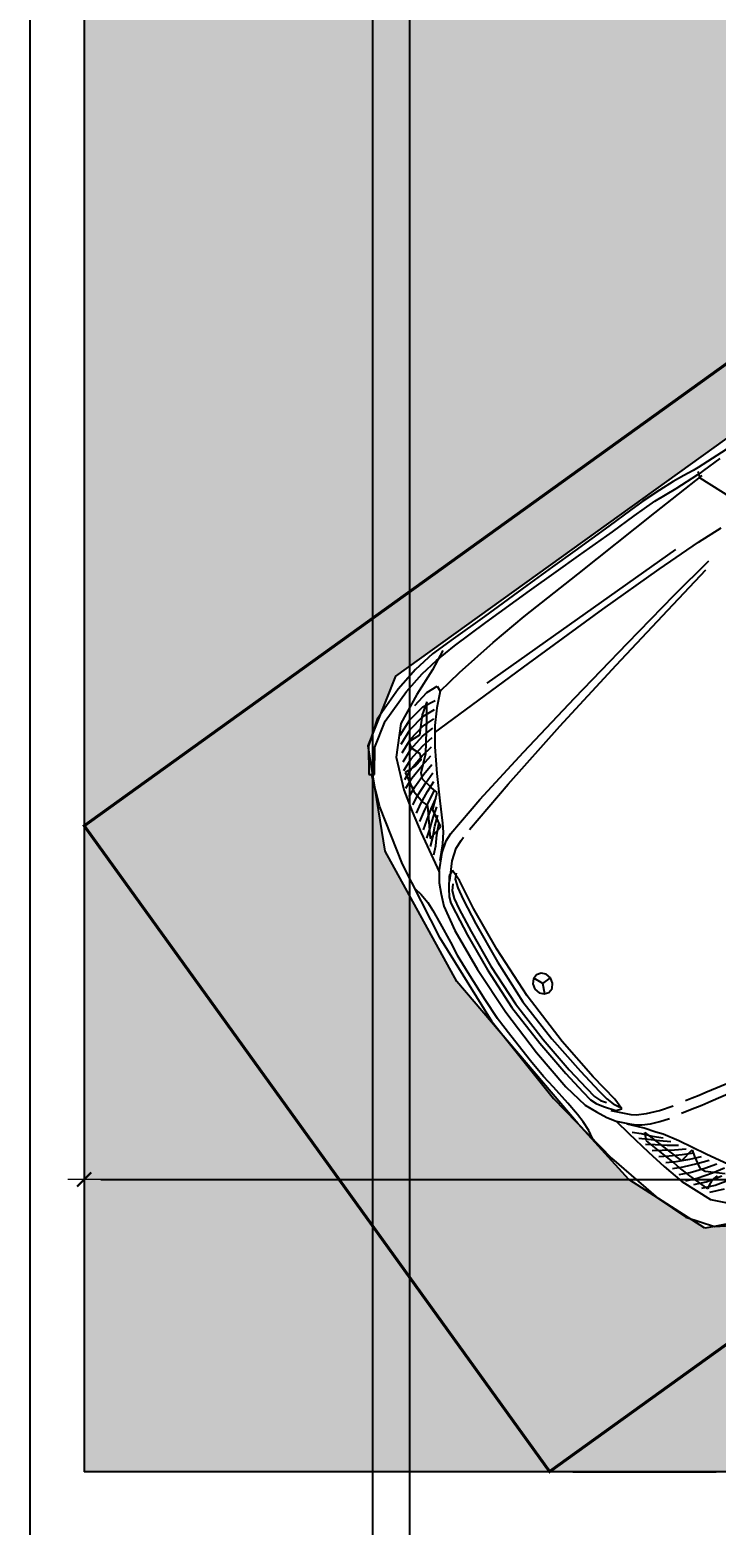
# Model space of a CAD drawing. Header units: millimetres. Extents: x 1904 to 2142, y -1319 to -1235.
# Drawn here: x 2043.96 to 2046.86, y -1250.15 to -1243.82 of the extents above; entities that cross this region are included whole.
import ezdxf

# ---------------------------------------------------------------- set-up
doc = ezdxf.new("R2010")
doc.units = ezdxf.units.MM
doc.header["$LTSCALE"] = 30
doc.layers.get('0').update_dxf_attribs({"linetype": 'CONTINUOUS'})
doc.layers.get('Defpoints').update_dxf_attribs({"linetype": 'CONTINUOUS'})
doc.layers.add('arquitetura', color=8, linetype='CONTINUOUS')
doc.layers.add('TigreCad', color=3, linetype='CONTINUOUS')
doc.layers.add('E-Pen-C', color=4, linetype='CONTINUOUS', lineweight=15)
doc.layers.add('E-Pen-G', color=3, linetype='CONTINUOUS', lineweight=30)
doc.styles.add('F2', font='ARIALN.TTF')
doc.dimstyles.new('DIMENSION-1', dxfattribs={"dimtxt": 0.145, "dimasz": 0.07, "dimexe": 1, "dimexo": 0, "dimgap": 0.12, "dimtad": 1, "dimzin": 7, "dimdsep": 46, "dimtxsty": 'F2', "dimblk1": 'TRACO', "dimblk2": 'TRACO', "dimsah": 1, "dimcen": 1, "dimse1": 1, "dimse2": 1, "dimclrd": 4, "dimclre": 256, "dimclrt": 4, "dimadec": 8, "dimazin": 0, "dimtfac": 1, "dimtix": 1, "dimtmove": 2, "dimatfit": 3, "dimldrblk": 'TRACO', "dimfxl": 1, "dimtolj": 1, "dimtzin": 0, "dimarcsym": 0})

# ---------------------------------------------------------------- blocks, each defined once
blk = doc.blocks.new('TRACO')
at = {"layer": 'E-Pen-C'}
for p, q in [((0, 1), (0, -1)), ((-1, 0), (1, 0))]:
    blk.add_line(p, q, dxfattribs=at)
at = {"layer": 'E-Pen-G'}
blk.add_line((-0.424, -0.424), (0.424, 0.424), dxfattribs=at)
blk = doc.blocks.new('*D163')
at = {"layer": 'arquitetura', "color": 4, "linetype": 'Continuous', "lineweight": -2}
blk.add_line((2044.2583, -1248.6891), (2055.5107, -1248.6891), dxfattribs=at)
at = {"layer": 'Defpoints', "color": 0, "linetype": 'Continuous'}
for p in [(2055.5807, -1248.6891), (2044.1883, -1249.6003), (2055.5807, -1249.9289)]:
    blk.add_point(p, dxfattribs=at)
at = {"layer": 'arquitetura', "color": 4, "linetype": 'Continuous', "lineweight": -2, "xscale": 0.07, "yscale": 0.07, "zscale": 0.07, "rotation": 180}
blk.add_blockref('TRACO', (2044.1883, -1248.6891), dxfattribs=at)
at = {"layer": 'arquitetura', "color": 4, "linetype": 'Continuous', "lineweight": -2, "xscale": 0.07, "yscale": 0.07, "zscale": 0.07}
blk.add_blockref('TRACO', (2055.5807, -1248.6891), dxfattribs=at)
at = {"layer": 'arquitetura', "color": 4, "linetype": 'Continuous', "insert": (2049.8845, -1248.4951), "char_height": 0.145, "attachment_point": 5, "style": 'F2'}
blk.add_mtext('\\A1;11.39', dxfattribs=at)
blk = doc.blocks.new('Austin Mini dessus')
at = {"color": 8, "flags": 128}
for points in [[(-0.3667, 3.6929), (-0.302, 3.7337)], [(-0.4163, 3.6266), (-0.3667, 3.6929)], [(-0.3332, 3.6261), (-0.269, 3.694)], [(-0.4494, 3.54), (-0.4163, 3.6266)], [(-0.3686, 3.5396), (-0.3332, 3.6261)], [(-0.3219, 3.5976), (-0.3417, 3.5395)], [(-0.3344, 3.5868), (-0.2992, 3.6015)], [(-0.3224, 3.6082), (-0.2844, 3.624)], [(-0.3144, 3.5923), (-0.3219, 3.5976)], [(-0.2992, 3.6015), (-0.2538, 3.6126)], [(-0.3585, 3.5441), (-0.3287, 3.5566)], [(-0.3465, 3.5655), (-0.3139, 3.579)], [(-0.3287, 3.5566), (-0.2858, 3.5689)], [(-0.2975, 3.5839), (-0.3144, 3.5923)], [(-0.3139, 3.579), (-0.2698, 3.5907)], [(-0.2994, 3.5535), (-0.2582, 3.5904)], [(-0.28, 3.5832), (-0.2975, 3.5839)], [(-0.2955, 3.5465), (-0.2617, 3.5558)], [(-0.2858, 3.5689), (-0.2505, 3.5765)], [(-0.2299, 3.5876), (-0.2701, 3.5169)], [(-0.4897, 3.3744), (-0.4494, 3.54)], [(-0.3843, 3.4776), (-0.3686, 3.5396)], [(-0.3639, 3.5197), (-0.3356, 3.5327)], [(-0.3417, 3.5395), (-0.3534, 3.4979)], [(-0.3424, 3.5089), (-0.3051, 3.524)], [(-0.3356, 3.5327), (-0.2955, 3.5465)], [(-0.3148, 3.5016), (-0.2843, 3.5144)], [(-0.2701, 3.5169), (-0.3098, 3.443)], [(-0.3066, 3.538), (-0.2994, 3.5535)], [(-0.3001, 3.5036), (-0.3066, 3.538)], [(-0.3051, 3.524), (-0.273, 3.5351)], [(-0.3968, 3.4202), (-0.3843, 3.4776)], [(-0.3572, 3.4821), (-0.3836, 3.3914)], [(-0.3746, 3.4709), (-0.3493, 3.4851)], [(-0.374, 3.3698), (-0.3363, 3.4925)], [(-0.3693, 3.4953), (-0.3424, 3.5089)], [(-0.3534, 3.4979), (-0.3572, 3.4821)], [(-0.3561, 3.4613), (-0.3244, 3.4792)], [(-0.3493, 3.4851), (-0.3148, 3.5016)], [(-0.3363, 3.4925), (-0.2946, 3.4845)], [(-0.3341, 3.4567), (-0.3068, 3.4729)], [(-0.3244, 3.4792), (-0.2956, 3.4936)], [(-0.2946, 3.4845), (-0.3001, 3.5036)], [(-0.3854, 3.4222), (-0.363, 3.4375)], [(-0.38, 3.4466), (-0.3561, 3.4613)], [(-0.3698, 3.4136), (-0.3437, 3.4343)], [(-0.363, 3.4375), (-0.3341, 3.4567)], [(-0.3534, 3.4119), (-0.3294, 3.4315)], [(-0.3437, 3.4343), (-0.3181, 3.4522)], [(-0.3098, 3.443), (-0.3346, 3.403)], [(-0.1749, 3.4052), (0.0478, 3.4514)], [(-0.4112, 3.3468), (-0.3968, 3.4202)], [(-0.3961, 3.3734), (-0.3767, 3.3898)], [(-0.3908, 3.3978), (-0.3698, 3.4136)], [(-0.3836, 3.3914), (-0.374, 3.3698)], [(-0.3767, 3.3898), (-0.3534, 3.4119)], [(-0.363, 3.3894), (-0.3407, 3.4108)], [(-0.3346, 3.403), (-0.3481, 3.3863)], [(-0.2599, 3.3851), (-0.2335, 3.3912)], [(-0.2335, 3.3912), (-0.2013, 3.399)], [(-0.2013, 3.399), (-0.1749, 3.4052)], [(-0.172, 3.3767), (0.0453, 3.4261)], [(-0.5243, 3.1472), (-0.4897, 3.3744)], [(-0.4015, 3.349), (-0.3836, 3.366)], [(-0.3679, 3.3589), (-0.4003, 3.3232)], [(-0.3836, 3.366), (-0.363, 3.3894)], [(-0.3683, 3.348), (-0.347, 3.3593)], [(-0.3481, 3.3863), (-0.3679, 3.3589)], [(-0.347, 3.3593), (-0.3226, 3.369)], [(-0.3226, 3.369), (-0.2958, 3.3774)], [(-0.3048, 3.3438), (-0.2667, 3.355)], [(-0.2307, 3.363), (-0.2112, 3.3675)], [(-0.2112, 3.3675), (-0.1915, 3.3721)], [(-0.1915, 3.3721), (-0.172, 3.3767)], [(-0.4198, 3.2983), (-0.4112, 3.3468)], [(-0.4198, 3.2983), (-0.397, 3.3226)], [(-0.397, 3.3226), (-0.3805, 3.3391)], [(-0.3926, 3.2902), (-0.3764, 3.3069)], [(-0.3805, 3.3391), (-0.3683, 3.348)], [(-0.3764, 3.3069), (-0.3644, 3.3161)], [(-0.3644, 3.3161), (-0.339, 3.3298)], [(-0.339, 3.3298), (-0.3048, 3.3438)], [(-0.5014, 3.3001), (-0.4965, 3.2759)], [(-0.4965, 3.2759), (-0.4951, 3.2474)], [(-0.4498, 3.2462), (-0.435, 3.2757)], [(-0.435, 3.2757), (-0.4198, 3.2983)], [(-0.4251, 3.2451), (-0.4036, 3.2735)], [(-0.415, 3.2655), (-0.3926, 3.2902)], [(-0.4036, 3.2735), (-0.3881, 3.2799)], [(-0.3992, 3.255), (-0.3897, 3.273)], [(-0.3881, 3.2799), (-0.3879, 3.2469)], [(-0.4951, 3.2474), (-0.4961, 3.222)], [(-0.4642, 3.2131), (-0.4498, 3.2462)], [(-0.4433, 3.2092), (-0.4368, 3.2263)], [(-0.4368, 3.2263), (-0.4251, 3.2451)], [(-0.4292, 3.2081), (-0.4223, 3.2271)], [(-0.4223, 3.2271), (-0.4123, 3.2411)], [(-0.4102, 3.2033), (-0.4054, 3.2337)], [(-0.4054, 3.2337), (-0.3992, 3.255)], [(-0.3879, 3.2469), (-0.4009, 3.1615)], [(-0.4961, 3.222), (-0.5002, 3.1805)], [(-0.4783, 3.1411), (-0.4642, 3.2131)], [(-0.4482, 3.1794), (-0.4433, 3.2092)], [(-0.4345, 3.1767), (-0.4292, 3.2081)], [(-0.42, 3.129), (-0.4102, 3.2033)], [(-0.5405, 2.876), (-0.5243, 3.1472)], [(-0.5002, 3.1805), (-0.5068, 3.1221)], [(-0.457, 3.1102), (-0.4482, 3.1794)], [(-0.4433, 3.1075), (-0.4345, 3.1767)], [(-0.4009, 3.1615), (-0.4139, 3.0323)], [(-0.5068, 3.1221), (-0.5121, 3.0818)], [(-0.4897, 3.0166), (-0.4783, 3.1411)], [(-0.4678, 3.0008), (-0.457, 3.1102)], [(-0.4541, 2.9981), (-0.4433, 3.1075)], [(-0.4326, 3.01), (-0.42, 3.129)], [(-0.5121, 3.0818), (-0.5164, 3.0261)], [(-0.5164, 3.0261), (-0.5207, 2.9376)], [(-0.4139, 3.0323), (-0.4198, 2.8742)], [(-0.4943, 2.876), (-0.4897, 3.0166)], [(-0.473, 2.876), (-0.4678, 3.0008)], [(-0.4594, 2.8733), (-0.4541, 2.9981)], [(-0.4389, 2.8801), (-0.4326, 3.01)], [(-0.5207, 2.9376), (-0.5227, 2.876)], [(-0.3881, 2.8859), (-0.3786, 2.8967)], [(-0.3786, 2.8967), (-0.3653, 2.9008)], [(-0.3767, 2.8977), (-0.3653, 2.8708)], [(-0.3653, 2.9008), (-0.352, 2.8967)], [(-0.352, 2.8967), (-0.3425, 2.8859)], [(-0.5405, 2.876), (-0.5243, 2.6047)], [(-0.5207, 2.8143), (-0.5227, 2.876)], [(-0.4897, 2.7353), (-0.4943, 2.876)], [(-0.4678, 2.7512), (-0.473, 2.876)], [(-0.4541, 2.7484), (-0.4594, 2.8733)], [(-0.4326, 2.7495), (-0.4389, 2.8801)], [(-0.4198, 2.8742), (-0.4139, 2.72)], [(-0.3917, 2.8708), (-0.3881, 2.8859)], [(-0.3881, 2.8557), (-0.3917, 2.8708)], [(-0.3786, 2.845), (-0.3881, 2.8557)], [(-0.3653, 2.8708), (-0.3767, 2.844)], [(-0.3653, 2.8708), (-0.3389, 2.8708)], [(-0.3425, 2.8557), (-0.352, 2.845)], [(-0.3425, 2.8859), (-0.3389, 2.8708)], [(-0.3389, 2.8708), (-0.3425, 2.8557)], [(-0.5164, 2.7259), (-0.5207, 2.8143)], [(-0.3653, 2.8409), (-0.3786, 2.845)], [(-0.352, 2.845), (-0.3653, 2.8409)], [(-0.4783, 2.6109), (-0.4897, 2.7353)], [(-0.457, 2.6417), (-0.4678, 2.7512)], [(-0.4433, 2.639), (-0.4541, 2.7484)], [(-0.42, 2.6293), (-0.4326, 2.7495)], [(-0.5121, 2.6701), (-0.5164, 2.7259)], [(-0.4139, 2.72), (-0.4009, 2.5911)], [(-0.5068, 2.6299), (-0.5121, 2.6701)], [(-0.5243, 2.6047), (-0.4897, 2.3776)], [(-0.5002, 2.5714), (-0.5068, 2.6299)], [(-0.4642, 2.5388), (-0.4783, 2.6109)], [(-0.4482, 2.5725), (-0.457, 2.6417)], [(-0.4345, 2.5698), (-0.4433, 2.639)], [(-0.4102, 2.5543), (-0.42, 2.6293)], [(-0.4961, 2.5299), (-0.5002, 2.5714)], [(-0.4433, 2.5428), (-0.4482, 2.5725)], [(-0.429, 2.5374), (-0.4345, 2.5698)], [(-0.4009, 2.5911), (-0.3879, 2.5051)], [(-0.4951, 2.5046), (-0.4961, 2.5299)], [(-0.4511, 2.5067), (-0.4642, 2.5388)], [(-0.4368, 2.5257), (-0.4433, 2.5428)], [(-0.4251, 2.5069), (-0.4368, 2.5257)], [(-0.4211, 2.5171), (-0.429, 2.5374)], [(-0.4038, 2.5192), (-0.4102, 2.5543)], [(-0.4965, 2.4761), (-0.4951, 2.5046)], [(-0.4377, 2.4782), (-0.4511, 2.5067)], [(-0.4036, 2.4784), (-0.4251, 2.5069)], [(-0.4082, 2.5023), (-0.4211, 2.5171)], [(-0.4106, 2.4907), (-0.373, 2.4496)], [(-0.3951, 2.4956), (-0.4038, 2.5192)], [(-0.3837, 2.4832), (-0.3951, 2.4956)], [(-0.3879, 2.5051), (-0.3881, 2.472)], [(-0.5014, 2.4519), (-0.4965, 2.4761)], [(-0.4198, 2.4536), (-0.4377, 2.4782)], [(-0.4198, 2.4536), (-0.3822, 2.4143)], [(-0.4126, 2.4151), (-0.4198, 2.4536)], [(-0.3881, 2.472), (-0.4036, 2.4784)], [(-0.373, 2.4496), (-0.3435, 2.4277)], [(-0.3975, 2.3367), (-0.4126, 2.4151)], [(-0.4043, 2.4065), (-0.3863, 2.3895)], [(-0.3677, 2.3955), (-0.4003, 2.4288)], [(-0.3822, 2.4143), (-0.3546, 2.3944)], [(-0.3435, 2.4277), (-0.32, 2.4176)], [(-0.32, 2.4176), (-0.3092, 2.4141)], [(-0.2838, 2.4064), (-0.1243, 2.3655)], [(-0.4897, 2.3776), (-0.4494, 2.2119)], [(-0.3989, 2.3821), (-0.3794, 2.3657)], [(-0.3935, 2.3577), (-0.3726, 2.3419)], [(-0.3864, 2.3641), (-0.3443, 2.3544)], [(-0.3402, 2.2847), (-0.3864, 2.3641)], [(-0.3863, 2.3895), (-0.3657, 2.3661)], [(-0.3794, 2.3657), (-0.3561, 2.3436)], [(-0.3478, 2.3704), (-0.3677, 2.3955)], [(-0.3657, 2.3661), (-0.3434, 2.3447)], [(-0.3546, 2.3944), (-0.3323, 2.3856)], [(-0.3346, 2.3489), (-0.3478, 2.3704)], [(-0.3323, 2.3856), (-0.2128, 2.3556)], [(-0.1243, 2.3655), (0.085, 2.3182)], [(-0.3843, 2.2744), (-0.3975, 2.3367)], [(-0.3881, 2.3334), (-0.3657, 2.3181)], [(-0.3726, 2.3419), (-0.3464, 2.3212)], [(-0.3657, 2.3181), (-0.3368, 2.2988)], [(-0.3561, 2.3436), (-0.3321, 2.324)], [(-0.3464, 2.3212), (-0.3209, 2.3033)], [(-0.3443, 2.3544), (-0.3348, 2.3038)], [(-0.3048, 2.2947), (-0.3346, 2.3489)], [(-0.2128, 2.3556), (-0.0386, 2.3181)], [(-0.0386, 2.3181), (0.1643, 2.2777)], [(0.085, 2.3182), (0.3093, 2.2706)], [(-0.3686, 2.2124), (-0.3843, 2.2744)], [(-0.3827, 2.309), (-0.3589, 2.2942)], [(-0.3774, 2.2846), (-0.352, 2.2704)], [(-0.3589, 2.2942), (-0.3272, 2.2763)], [(-0.3449, 2.2704), (-0.3402, 2.2847)], [(-0.3368, 2.2988), (-0.3096, 2.2826)], [(-0.3348, 2.3038), (-0.2973, 2.271)], [(-0.3272, 2.2763), (-0.2983, 2.2619)], [(-0.2675, 2.228), (-0.3048, 2.2947)], [(0.1643, 2.2777), (0.3699, 2.2387)], [(-0.372, 2.2602), (-0.3452, 2.2466)], [(-0.3666, 2.2358), (-0.3383, 2.2228)], [(-0.352, 2.2704), (-0.3175, 2.2539)], [(-0.3489, 2.2319), (-0.3449, 2.2704)], [(-0.3452, 2.2466), (-0.3079, 2.2315)], [(-0.3175, 2.2539), (-0.287, 2.2412)], [(-0.3028, 2.2519), (-0.3094, 2.2175)], [(-0.2973, 2.271), (-0.3028, 2.2519)], [(0.3093, 2.2706), (0.5139, 2.2288)], [(0.3699, 2.2387), (0.552, 2.2057)], [(-0.4494, 2.2119), (-0.4163, 2.1254)], [(-0.3332, 2.1259), (-0.3686, 2.2124)], [(-0.3612, 2.2114), (-0.3315, 2.199)], [(-0.3375, 2.1754), (-0.3489, 2.2319)], [(-0.3383, 2.2228), (-0.2982, 2.209)], [(-0.3315, 2.199), (-0.2886, 2.1866)], [(-0.3094, 2.2175), (-0.3021, 2.202)], [(-0.3079, 2.2315), (-0.2757, 2.2204)], [(-0.3021, 2.202), (-0.261, 2.1651)], [(-0.2982, 2.209), (-0.2645, 2.1997)], [(-0.2299, 2.1644), (-0.2675, 2.228)], [(0.5139, 2.2288), (0.6638, 2.199)], [(0.552, 2.2057), (0.6848, 2.1831)], [(-0.3492, 2.1901), (-0.3167, 2.1765)], [(-0.3267, 2.1761), (-0.3375, 2.1754)], [(-0.3372, 2.1687), (-0.3019, 2.154)], [(-0.3036, 2.1762), (-0.3267, 2.1761)], [(-0.3167, 2.1765), (-0.2725, 2.1648)], [(-0.2827, 2.1724), (-0.3036, 2.1762)], [(-0.3019, 2.154), (-0.2565, 2.1429)], [(-0.2886, 2.1866), (-0.2532, 2.179)], [(-0.2847, 2.1294), (-0.2744, 2.1557)], [(-0.2744, 2.1557), (-0.2827, 2.1724)], [(-0.2725, 2.1648), (-0.2368, 2.1592)], [(-0.261, 2.1651), (-0.2046, 2.0909)], [(-0.1958, 2.1163), (-0.2299, 2.1644)], [(-0.4226, 2.1216), (-0.4101, 2.1302)], [(-0.3778, 2.0561), (-0.4226, 2.1216)], [(-0.4101, 2.1302), (-0.3656, 2.0699)], [(-0.269, 2.0579), (-0.3332, 2.1259)], [(-0.3251, 2.1474), (-0.2871, 2.1315)], [(-0.3131, 2.126), (-0.2723, 2.109)], [(-0.2871, 2.1315), (-0.2405, 2.1211)], [(-0.2803, 2.1124), (-0.2847, 2.1294)], [(-0.2456, 2.1137), (-0.2803, 2.1124)], [(-0.2723, 2.109), (-0.2245, 2.0993)], [(-0.2565, 2.1429), (-0.2204, 2.1395)], [(-0.2071, 2.072), (-0.2456, 2.1137)], [(-0.2405, 2.1211), (-0.204, 2.1197)], [(-0.2069, 2.1325), (0.1144, 2.1265)], [(-0.1629, 2.08), (-0.1958, 2.1163)], [(0.1144, 2.1265), (0.369, 2.1233)], [(0.369, 2.1233), (0.5603, 2.1227)], [(0.5603, 2.1227), (0.6914, 2.1247)], [(0.6914, 2.1247), (0.7656, 2.1289)], [(-0.3656, 2.0699), (-0.3005, 2.0279)], [(-0.301, 2.1047), (-0.2575, 2.0865)], [(-0.289, 2.0833), (-0.2428, 2.064)], [(-0.2575, 2.0865), (-0.2084, 2.0774)], [(-0.2245, 2.0993), (-0.1876, 2.0999)], [(-0.2084, 2.0774), (-0.1711, 2.0801)], [(-0.1762, 2.0504), (-0.2071, 2.072)], [(-0.2046, 2.0909), (-0.1762, 2.0504)], [(-0.1288, 2.0473), (-0.1629, 2.08)], [(0.6276, 2.1045), (-0.0104, 2.1045)], [(0.7979, 1.9816), (0.849, 2.1068)], [(-0.3153, 2.0107), (-0.3778, 2.0561)], [(-0.3005, 2.0279), (-0.2047, 1.9948)], [(-0.1866, 2.0184), (-0.269, 2.0579)], [(-0.2428, 2.064), (-0.1924, 2.0556)], [(-0.2082, 2.0394), (-0.1605, 2.0298)], [(-0.1924, 2.0556), (-0.1547, 2.0604)], [(-0.1605, 2.0298), (-0.1273, 2.0313)], [(-0.1288, 2.0473), (-0.0554, 2.0362)], [(-0.1273, 2.0313), (-0.1288, 2.0473)], [(-0.0554, 2.0362), (0.0688, 2.0223)], [(-0.2203, 1.9763), (-0.3153, 2.0107)], [(-0.2047, 1.9948), (-0.141, 1.9797)], [(-0.1118, 1.9868), (-0.1866, 2.0184)], [(-0.0578, 1.9603), (-0.1118, 1.9868)], [(0.0688, 2.0223), (0.18, 2.0136)], [(0.18, 2.0136), (0.3684, 2.0036)], [(0.3684, 2.0036), (0.6405, 1.9886)], [(0.6405, 1.9886), (0.8064, 1.9798)], [(-0.1499, 1.9594), (-0.2203, 1.9763)], [(-0.0857, 1.9511), (-0.1499, 1.9594)], [(-0.141, 1.9797), (-0.088, 1.9728)], [(-0.088, 1.9728), (-0.0243, 1.9685)], [(-0.0153, 1.9503), (-0.0857, 1.9511)], [(-0.0243, 1.9685), (0.084, 1.9658)], [(0.0907, 1.9502), (-0.0153, 1.9503)], [(0.084, 1.9658), (0.2331, 1.9643)], [(0.2354, 1.9481), (0.0907, 1.9502)], [(0.2331, 1.9643), (0.3237, 1.9638)], [(0.3237, 1.9468), (0.2354, 1.9481)], [(0.3237, 1.9638), (0.3991, 1.9639)], [(0.3994, 1.9465), (0.3237, 1.9468)], [(0.3991, 1.9639), (0.5144, 1.9637)], [(0.5154, 1.9455), (0.3994, 1.9465)], [(0.5144, 1.9637), (0.5887, 1.9626)], [(0.5899, 1.9439), (0.5154, 1.9455)], [(0.5887, 1.9626), (0.6591, 1.9627)], [(0.6316, 1.9433), (0.5899, 1.9439)], [(0.6869, 1.9446), (0.6316, 1.9433)], [(0.6591, 1.9627), (0.7278, 1.9679)], [(0.7321, 1.9476), (0.6869, 1.9446)], [(0.7278, 1.9679), (0.7981, 1.971)], [(0.7655, 1.9512), (0.7321, 1.9476)], [(0.7946, 1.9543), (0.7655, 1.9512)], [(0.8101, 1.9559), (0.7946, 1.9543)], [(0.8032, 1.9639), (0.7979, 1.9816)], [(0.7981, 1.971), (0.7996, 1.9716)], [(0.7996, 1.9716), (0.8012, 1.972)], [(0.8012, 1.972), (0.803, 1.9721)], [(0.803, 1.9721), (0.8187, 1.9717)], [(0.8406, 1.9574), (0.8101, 1.9559)], [(0.8187, 1.9717), (0.8745, 1.9713)], [(0.902, 1.9603), (0.8406, 1.9574)]]:
    blk.add_lwpolyline(points, dxfattribs=at)

msp = doc.modelspace()

# ---------------------------------------------------------------- hatches: boundary and pattern name
at = {"layer": 'arquitetura'}
h = msp.add_hatch(dxfattribs=at)
h.set_pattern_fill('AR-HBONE', color=256, scale=0.038333, angle=90, style=0)
h.set_pattern_definition([(135, (2221.73729, -3227.55095), (-0.216841366, 8e-17), [0.45999, -0.15333]), (225, (2221.62887, -3227.44253), (-0.216841366, 8e-17), [0.45999, -0.15333])])
h.paths.add_polyline_path([(2044.1883, -1249.9289), (2055.5807, -1249.9289), (2055.5807, -1249.4701), (2061.0392, -1249.4701), (2061.0345, -1249.9289), (2070.2343, -1249.9289), (2070.2343, -1242.4412), (2070.0727, -1242.4284), (2069.7402, -1242.416), (2044.1883, -1242.416)])
h.paths.add_polyline_path([(2046.8163, -1248.8964), (2046.4953, -1248.6891), (2046.2806, -1248.4532), (2045.7671, -1247.8502), (2045.4631, -1247.2974), (2045.3915, -1246.851), (2045.5076, -1246.5554), (2046.9569, -1245.5141), (2047.0396, -1245.3634), (2047.0736, -1245.1384), (2047.2082, -1245.1227), (2047.2951, -1245.2579), (2049.2098, -1243.9709), (2049.956, -1243.2921), (2050.5459, -1243.1057), (2050.8258, -1242.9582), (2051.1292, -1243.3171), (2051.5526, -1243.6857), (2051.8934, -1244.3544), (2052.1658, -1244.8076), (2052.1269, -1245.2083), (2051.3739, -1246.0474), (2050.0446, -1246.8229), (2048.2521, -1248.2182), (2047.1216, -1248.8364), (2046.8577, -1248.888)], flags=16)
h.paths.add_polyline_path([(2054.0784, -1248.8964), (2053.7575, -1248.6891), (2053.5428, -1248.4532), (2053.0292, -1247.8502), (2052.7253, -1247.2974), (2052.6537, -1246.851), (2052.7697, -1246.5554), (2054.219, -1245.5141), (2054.3017, -1245.3634), (2054.3357, -1245.1384), (2054.4704, -1245.1227), (2054.5572, -1245.2579), (2056.472, -1243.9709), (2057.2181, -1243.2921), (2057.808, -1243.1057), (2058.0879, -1242.9582), (2058.3914, -1243.3171), (2058.8148, -1243.6857), (2059.1555, -1244.3544), (2059.4279, -1244.8076), (2059.389, -1245.2083), (2058.636, -1246.0474), (2057.3068, -1246.8229), (2055.5142, -1248.2182), (2054.3838, -1248.8364), (2054.1198, -1248.888)], flags=16)
h.paths.add_polyline_path([(2062.9347, -1246.0659), (2062.8553, -1246.0659), (2062.8613, -1246.0963), (2062.8786, -1246.1221)], flags=24)
h.paths.add_polyline_path([(2062.9347, -1246.0659), (2062.8786, -1246.1221), (2062.9043, -1246.1393), (2062.9347, -1246.1454)], flags=24)
h.paths.add_polyline_path([(2062.9347, -1246.0659), (2062.9347, -1245.9865), (2062.9652, -1245.9925), (2062.9909, -1246.0097)], flags=24)
h.paths.add_polyline_path([(2062.9347, -1246.0659), (2062.9909, -1246.0097), (2063.0082, -1246.0355), (2063.0142, -1246.0659)], flags=24)
edge = h.paths.add_edge_path(flags=16)
edge.add_line((2063.0937, -1246.0659), (2062.7758, -1246.0659))
edge = h.paths.add_edge_path(flags=16)
edge.add_arc((2062.9347, -1246.0659), 0.0795, 90, 450)
edge = h.paths.add_edge_path(flags=16)
edge.add_line((2062.9347, -1246.2248), (2062.9347, -1245.4774))
h.paths.add_polyline_path([(2062.9479, -1245.9789), (2062.9479, -1245.335), (2062.6162, -1245.335), (2062.6162, -1245.9789)], flags=24)
h.paths.add_polyline_path([(2062.3506, -1247.7539), (2062.3506, -1243.8698), (2062.0412, -1243.8698), (2062.0412, -1247.7539)], flags=24)
h.paths.add_polyline_path([(2062.6722, -1246.327), (2062.6722, -1245.1792), (2062.3405, -1245.1792), (2062.3405, -1246.327)], flags=24)
h.paths.add_polyline_path([(2070.075, -1249.8582), (2070.075, -1249.7815), (2060.8752, -1249.7815), (2060.8752, -1249.8582)], flags=16)
h.paths.add_polyline_path([(2050.1877, -1248.7564), (2049.5808, -1248.7564), (2049.5808, -1249.2193), (2050.1877, -1249.2193)], flags=24)
h.paths.add_polyline_path([(2052.776, -1249.937), (2052.776, -1249.4717), (2052.3132, -1249.4717), (2052.3132, -1249.937)], flags=9)
h.paths.add_polyline_path([(2058.6101, -1248.7564), (2058.0032, -1248.7564), (2058.0032, -1249.2193), (2058.6101, -1249.2193)], flags=24)
h.paths.add_polyline_path([(2060.2667, -1248.1678), (2059.5181, -1248.1678), (2059.5181, -1248.6306), (2060.2667, -1248.6306)], flags=24)
h.paths.add_polyline_path([(2060.4988, -1246.3979), (2060.4988, -1245.791), (2060.036, -1245.791), (2060.036, -1246.3979)], flags=24)
h.paths.add_polyline_path([(2065.9361, -1248.7564), (2065.3292, -1248.7564), (2065.3292, -1249.2193), (2065.9361, -1249.2193)], flags=24)
h.paths.add_polyline_path([(2063.4141, -1247.053), (2063.4141, -1244.4127), (2063.1176, -1244.4127), (2063.1176, -1247.053)], flags=24)

# ---------------------------------------------------------------- linework, layer by layer
at = {"layer": 'arquitetura', "linetype": 'Continuous'}
for p, q in [((2043.9583, -1242.2624), (2043.9583, -1308.269)), ((2046.2582, -1249.9289), (2044.1883, -1249.9289))]:
    msp.add_line(p, q, dxfattribs=at)
at = {"layer": 'arquitetura'}
for p, q in [((2044.1883, -1242.2624), (2044.1883, -1249.9289)), ((2051.6047, -1249.9289), (2046.2582, -1249.9289)), ((2055.5807, -1249.9289), (2046.2582, -1249.9289))]:
    msp.add_line(p, q, dxfattribs=at)
at = {"layer": 'arquitetura', "const_width": 0.0128}
msp.add_lwpolyline([(2044.1883, -1247.1901), (2046.1594, -1249.9275), (2053.003, -1244.9999), (2051.032, -1242.2624)], close=True, dxfattribs=at)
at = {"layer": 'arquitetura'}
for points in [[(2046.8163, -1248.8964), (2046.4953, -1248.6891), (2046.2806, -1248.4532), (2045.7671, -1247.8502), (2045.4631, -1247.2974), (2045.3915, -1246.851), (2045.5076, -1246.5554), (2046.9569, -1245.5141), (2047.0396, -1245.3634), (2047.0736, -1245.1384), (2047.2082, -1245.1227), (2047.2951, -1245.2579), (2049.2098, -1243.9709), (2049.956, -1243.2921)], [(2051.5526, -1243.6857), (2051.8934, -1244.3544), (2052.1658, -1244.8076), (2052.1269, -1245.2083), (2051.3739, -1246.0474), (2050.0446, -1246.8229), (2048.2521, -1248.2182), (2047.1216, -1248.8364), (2046.8577, -1248.888), (2046.8163, -1248.8964)]]:
    msp.add_lwpolyline(points, dxfattribs=at)
at = {"layer": 'arquitetura', "linetype": 'Continuous'}
msp.add_lwpolyline([(2046.2582, -1249.9289), (2046.2582, -1249.9289), (2046.8642, -1249.9289)], dxfattribs=at)
at = {"layer": 'TigreCad'}
for p, q in [((2045.4112, -1258.7404), (2045.4112, -1240.7309)), ((2045.5669, -1258.7404), (2045.5669, -1240.7309))]:
    msp.add_line(p, q, dxfattribs=at)

# ---------------------------------------------------------------- block references
at = {"layer": 'arquitetura', "xscale": -1.5333, "yscale": 1.5333, "zscale": 1.5333, "rotation": 215.3560608114845}
msp.add_blockref('Austin Mini dessus', (2044.0398, -1243.9446), dxfattribs=at)

# ---------------------------------------------------------------- dimensions: what is measured, and where the dimension line sits
at = {"layer": 'arquitetura', "linetype": 'Continuous'}
dim = msp.add_linear_dim(base=(2055.5807, -1248.6891), p1=(2044.1883, -1249.6003), p2=(2055.5807, -1249.9289), angle=180, dimstyle='DIMENSION-1', override={"dimadec": 0, "dimfxl": 0.06}, dxfattribs=at)
dim.commit()
dim.dimension.update_dxf_attribs({"geometry": '*D163', "text_midpoint": (2049.8845, -1248.4951)})

doc.saveas('drawing.dxf')
